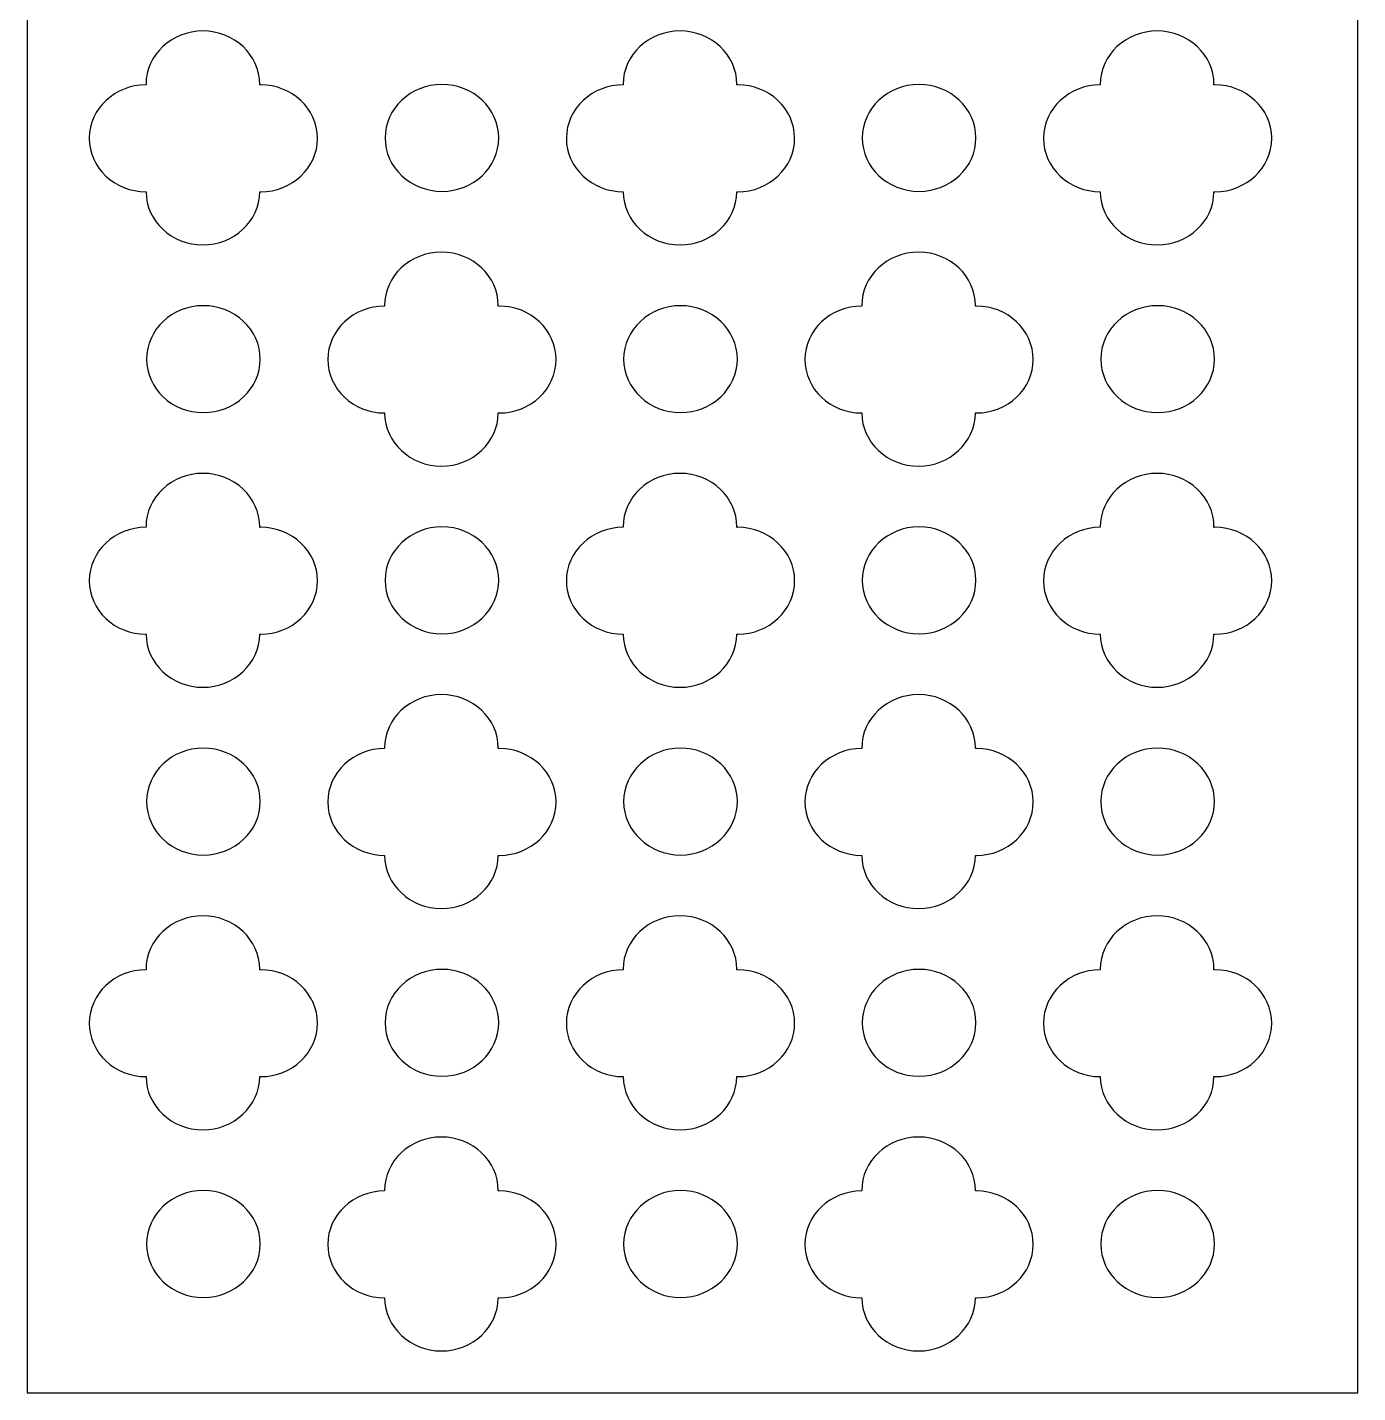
# Model space of a CAD drawing. Header units: centimetres. Extents: x -14.3 to -8.1, y -2.9 to 9.
# Drawn here: x -14.32 to -8.13, y -2.92 to 3.42 of the extents above; entities that cross this region are included whole.
import ezdxf

# ---------------------------------------------------------------- set-up
doc = ezdxf.new("R2010")
doc.units = ezdxf.units.CM
doc.header["$MEASUREMENT"] = 0
doc.layers.add('layer 1', color=7, linetype='Continuous')

msp = doc.modelspace()

# ---------------------------------------------------------------- linework, layer by layer
at = {"layer": 'layer 1'}
for points, knots in [([(-14.31586, 9.00077), (-14.31586, 9.00077), (-8.13449, 9.00077), (-8.13449, 9.00077), (-8.13449, 9.00077), (-8.13449, 5.02672), (-8.13449, 1.05266), (-8.13449, -2.9214), (-8.13449, -2.9214), (-8.13449, -2.9214), (-14.31586, -2.9214), (-14.31586, -2.9214), (-14.31586, -2.9214), (-14.31586, 1.05266), (-14.31586, 5.02672), (-14.31586, 9.00077)], [0, 0, 0, 0, 0.2, 0.2, 0.2, 0.2, 0.4, 0.4, 0.4, 0.4, 0.6, 0.6, 0.6, 0.6, 1, 1, 1, 1]), ([(-14.02814, 2.9107), (-14.02814, 2.91082), (-14.02813, 2.91095), (-14.02813, 2.91107), (-14.02813, 2.91107), (-14.02813, 2.91108), (-14.02813, 2.91108), (-14.02813, 2.91109), (-14.02813, 2.91109), (-14.02813, 2.91111), (-14.02813, 2.91114), (-14.02813, 2.91116), (-14.02813, 2.91116), (-14.02677, 3.04678), (-13.90885, 3.15697), (-13.76429, 3.15715), (-13.76429, 3.15715), (-13.7643, 3.15796), (-13.76433, 3.15876), (-13.76433, 3.15957), (-13.76433, 3.15957), (-13.76433, 3.29637), (-13.64567, 3.40793), (-13.50012, 3.40793), (-13.50012, 3.40793), (-13.35467, 3.40793), (-13.23601, 3.29637), (-13.23601, 3.15957), (-13.23601, 3.15957), (-13.23601, 3.15874), (-13.23603, 3.15792), (-13.23604, 3.15709), (-13.23604, 3.15709), (-13.23454, 3.15712), (-13.23305, 3.15715), (-13.23155, 3.15715), (-13.23155, 3.15715), (-13.08691, 3.15715), (-12.96879, 3.04684), (-12.96747, 2.91109), (-12.96747, 2.91109), (-12.96747, 2.91107), (-12.96747, 2.91105), (-12.96747, 2.91104), (-12.96747, 2.91104), (-12.96747, 2.91103), (-12.96747, 2.91102), (-12.96747, 2.91101), (-12.96747, 2.91101), (-12.96747, 2.9109), (-12.96747, 2.9108), (-12.96747, 2.9107), (-12.96747, 2.9107), (-12.96746, 2.91006), (-12.96744, 2.90943), (-12.96744, 2.9088), (-12.96744, 2.9088), (-12.96744, 2.77195), (-13.0861, 2.66039), (-13.23155, 2.66039), (-13.23155, 2.66039), (-13.23304, 2.66039), (-13.23453, 2.66043), (-13.23602, 2.66045), (-13.23602, 2.66045), (-13.23685, 2.52425), (-13.35517, 2.41347), (-13.50012, 2.41347), (-13.50012, 2.41347), (-13.64514, 2.41347), (-13.76346, 2.52422), (-13.76431, 2.6604), (-13.76431, 2.6604), (-13.9097, 2.66058), (-14.02816, 2.77206), (-14.02816, 2.9088), (-14.02816, 2.9088), (-14.02816, 2.90943), (-14.02814, 2.91006), (-14.02814, 2.9107)], [0, 0, 0, 0, 0.047619, 0.047619, 0.047619, 0.047619, 0.0952381, 0.0952381, 0.0952381, 0.0952381, 0.1428571, 0.1428571, 0.1428571, 0.1428571, 0.1904762, 0.1904762, 0.1904762, 0.1904762, 0.2380952, 0.2380952, 0.2380952, 0.2380952, 0.2857143, 0.2857143, 0.2857143, 0.2857143, 0.3333333, 0.3333333, 0.3333333, 0.3333333, 0.3809524, 0.3809524, 0.3809524, 0.3809524, 0.4285714, 0.4285714, 0.4285714, 0.4285714, 0.4761905, 0.4761905, 0.4761905, 0.4761905, 0.5238095, 0.5238095, 0.5238095, 0.5238095, 0.5714286, 0.5714286, 0.5714286, 0.5714286, 0.6190476, 0.6190476, 0.6190476, 0.6190476, 0.6666667, 0.6666667, 0.6666667, 0.6666667, 0.7142857, 0.7142857, 0.7142857, 0.7142857, 0.7619048, 0.7619048, 0.7619048, 0.7619048, 0.8095238, 0.8095238, 0.8095238, 0.8095238, 0.8571429, 0.8571429, 0.8571429, 0.8571429, 0.9047619, 0.9047619, 0.9047619, 0.9047619, 1, 1, 1, 1]), ([(-11.81122, 2.9107), (-11.81122, 2.91078), (-11.81121, 2.91086), (-11.81121, 2.91094), (-11.81121, 2.91094), (-11.81121, 2.91095), (-11.81121, 2.91097), (-11.81121, 2.91098), (-11.81121, 2.91098), (-11.81121, 2.91099), (-11.81121, 2.911), (-11.81121, 2.91101), (-11.81121, 2.91101), (-11.80994, 3.04669), (-11.69198, 3.15697), (-11.54738, 3.15715), (-11.54738, 3.15715), (-11.54738, 3.15796), (-11.54741, 3.15876), (-11.54741, 3.15957), (-11.54741, 3.15957), (-11.54741, 3.29637), (-11.42875, 3.40793), (-11.2832, 3.40793), (-11.2832, 3.40793), (-11.13775, 3.40793), (-11.01909, 3.29637), (-11.01909, 3.15957), (-11.01909, 3.15957), (-11.01909, 3.15874), (-11.01912, 3.15792), (-11.01912, 3.15709), (-11.01912, 3.15709), (-11.01762, 3.15712), (-11.01613, 3.15715), (-11.01463, 3.15715), (-11.01463, 3.15715), (-10.86994, 3.15715), (-10.75178, 3.04675), (-10.75055, 2.91094), (-10.75055, 2.91094), (-10.75055, 2.91093), (-10.75055, 2.91093), (-10.75055, 2.91093), (-10.75055, 2.91093), (-10.75055, 2.91091), (-10.75055, 2.91089), (-10.75055, 2.91088), (-10.75055, 2.91088), (-10.75055, 2.91082), (-10.75055, 2.91076), (-10.75055, 2.9107), (-10.75055, 2.9107), (-10.75054, 2.91006), (-10.75052, 2.90943), (-10.75052, 2.9088), (-10.75052, 2.9088), (-10.75052, 2.77195), (-10.86918, 2.66039), (-11.01463, 2.66039), (-11.01463, 2.66039), (-11.01613, 2.66039), (-11.01762, 2.66043), (-11.01911, 2.66045), (-11.01911, 2.66045), (-11.01993, 2.52425), (-11.13826, 2.41347), (-11.2832, 2.41347), (-11.2832, 2.41347), (-11.42823, 2.41347), (-11.54654, 2.52422), (-11.54739, 2.6604), (-11.54739, 2.6604), (-11.69278, 2.66058), (-11.81125, 2.77206), (-11.81125, 2.9088), (-11.81125, 2.9088), (-11.81125, 2.90943), (-11.81122, 2.91006), (-11.81122, 2.9107)], [0, 0, 0, 0, 0.047619, 0.047619, 0.047619, 0.047619, 0.0952381, 0.0952381, 0.0952381, 0.0952381, 0.1428571, 0.1428571, 0.1428571, 0.1428571, 0.1904762, 0.1904762, 0.1904762, 0.1904762, 0.2380952, 0.2380952, 0.2380952, 0.2380952, 0.2857143, 0.2857143, 0.2857143, 0.2857143, 0.3333333, 0.3333333, 0.3333333, 0.3333333, 0.3809524, 0.3809524, 0.3809524, 0.3809524, 0.4285714, 0.4285714, 0.4285714, 0.4285714, 0.4761905, 0.4761905, 0.4761905, 0.4761905, 0.5238095, 0.5238095, 0.5238095, 0.5238095, 0.5714286, 0.5714286, 0.5714286, 0.5714286, 0.6190476, 0.6190476, 0.6190476, 0.6190476, 0.6666667, 0.6666667, 0.6666667, 0.6666667, 0.7142857, 0.7142857, 0.7142857, 0.7142857, 0.7619048, 0.7619048, 0.7619048, 0.7619048, 0.8095238, 0.8095238, 0.8095238, 0.8095238, 0.8571429, 0.8571429, 0.8571429, 0.8571429, 0.9047619, 0.9047619, 0.9047619, 0.9047619, 1, 1, 1, 1]), ([(-9.5943, 2.9107), (-9.5943, 2.91073), (-9.5943, 2.91077), (-9.5943, 2.91081), (-9.5943, 2.91081), (-9.5943, 2.91082), (-9.5943, 2.91084), (-9.5943, 2.91086), (-9.5943, 2.91086), (-9.5943, 2.91086), (-9.5943, 2.91087), (-9.5943, 2.91087), (-9.5943, 2.91087), (-9.59311, 3.04661), (-9.47512, 3.15697), (-9.33046, 3.15715), (-9.33046, 3.15715), (-9.33047, 3.15796), (-9.3305, 3.15876), (-9.3305, 3.15957), (-9.3305, 3.15957), (-9.3305, 3.29637), (-9.21183, 3.40793), (-9.06628, 3.40793), (-9.06628, 3.40793), (-8.92083, 3.40793), (-8.80217, 3.29637), (-8.80217, 3.15957), (-8.80217, 3.15957), (-8.80217, 3.15874), (-8.8022, 3.15792), (-8.80221, 3.15709), (-8.80221, 3.15709), (-8.80071, 3.15712), (-8.79922, 3.15715), (-8.79771, 3.15715), (-8.79771, 3.15715), (-8.65299, 3.15715), (-8.5348, 3.0467), (-8.53364, 2.91082), (-8.53364, 2.91082), (-8.53364, 2.91081), (-8.53364, 2.9108), (-8.53364, 2.91078), (-8.53364, 2.91078), (-8.53364, 2.91077), (-8.53364, 2.91076), (-8.53364, 2.91075), (-8.53364, 2.91075), (-8.53364, 2.91073), (-8.53363, 2.91071), (-8.53363, 2.9107), (-8.53363, 2.9107), (-8.53362, 2.91006), (-8.53361, 2.90943), (-8.53361, 2.9088), (-8.53361, 2.9088), (-8.53361, 2.77195), (-8.65227, 2.66039), (-8.79771, 2.66039), (-8.79771, 2.66039), (-8.79921, 2.66039), (-8.8007, 2.66043), (-8.80219, 2.66045), (-8.80219, 2.66045), (-8.80301, 2.52425), (-8.92134, 2.41347), (-9.06628, 2.41347), (-9.06628, 2.41347), (-9.21131, 2.41347), (-9.32962, 2.52422), (-9.33047, 2.6604), (-9.33047, 2.6604), (-9.47586, 2.66058), (-9.59433, 2.77206), (-9.59433, 2.9088), (-9.59433, 2.9088), (-9.59433, 2.90943), (-9.59431, 2.91006), (-9.5943, 2.9107)], [0, 0, 0, 0, 0.047619, 0.047619, 0.047619, 0.047619, 0.0952381, 0.0952381, 0.0952381, 0.0952381, 0.1428571, 0.1428571, 0.1428571, 0.1428571, 0.1904762, 0.1904762, 0.1904762, 0.1904762, 0.2380952, 0.2380952, 0.2380952, 0.2380952, 0.2857143, 0.2857143, 0.2857143, 0.2857143, 0.3333333, 0.3333333, 0.3333333, 0.3333333, 0.3809524, 0.3809524, 0.3809524, 0.3809524, 0.4285714, 0.4285714, 0.4285714, 0.4285714, 0.4761905, 0.4761905, 0.4761905, 0.4761905, 0.5238095, 0.5238095, 0.5238095, 0.5238095, 0.5714286, 0.5714286, 0.5714286, 0.5714286, 0.6190476, 0.6190476, 0.6190476, 0.6190476, 0.6666667, 0.6666667, 0.6666667, 0.6666667, 0.7142857, 0.7142857, 0.7142857, 0.7142857, 0.7619048, 0.7619048, 0.7619048, 0.7619048, 0.8095238, 0.8095238, 0.8095238, 0.8095238, 0.8571429, 0.8571429, 0.8571429, 0.8571429, 0.9047619, 0.9047619, 0.9047619, 0.9047619, 1, 1, 1, 1]), ([(-12.6535, 2.9107), (-12.6535, 2.91071), (-12.6535, 2.91071), (-12.6535, 2.91072), (-12.6535, 2.91072), (-12.6535, 2.91081), (-12.6535, 2.9109), (-12.6535, 2.91099), (-12.6535, 2.91099), (-12.6535, 2.911), (-12.6535, 2.91101), (-12.6535, 2.91102), (-12.6535, 2.91102), (-12.6535, 2.91104), (-12.6535, 2.91105), (-12.6535, 2.91107), (-12.6535, 2.91107), (-12.6533, 3.04771), (-12.53472, 3.15908), (-12.38929, 3.15908), (-12.38929, 3.15908), (-12.24395, 3.15908), (-12.12537, 3.0477), (-12.12519, 2.91103), (-12.12519, 2.91103), (-12.12519, 2.91102), (-12.12519, 2.91101), (-12.12519, 2.911), (-12.12519, 2.911), (-12.12519, 2.91098), (-12.12518, 2.91097), (-12.12518, 2.91096), (-12.12518, 2.91096), (-12.12518, 2.91088), (-12.12518, 2.9108), (-12.12518, 2.91072), (-12.12518, 2.91072), (-12.12518, 2.91071), (-12.12518, 2.91071), (-12.12518, 2.9107), (-12.12518, 2.9107), (-12.1252, 2.77386), (-12.24385, 2.66232), (-12.38929, 2.66232), (-12.38929, 2.66232), (-12.53483, 2.66232), (-12.65349, 2.77386), (-12.6535, 2.9107)], [0, 0, 0, 0, 0.0769231, 0.0769231, 0.0769231, 0.0769231, 0.1538462, 0.1538462, 0.1538462, 0.1538462, 0.2307692, 0.2307692, 0.2307692, 0.2307692, 0.3076923, 0.3076923, 0.3076923, 0.3076923, 0.3846154, 0.3846154, 0.3846154, 0.3846154, 0.4615385, 0.4615385, 0.4615385, 0.4615385, 0.5384615, 0.5384615, 0.5384615, 0.5384615, 0.6153846, 0.6153846, 0.6153846, 0.6153846, 0.6923077, 0.6923077, 0.6923077, 0.6923077, 0.7692308, 0.7692308, 0.7692308, 0.7692308, 0.8461538, 0.8461538, 0.8461538, 0.8461538, 1, 1, 1, 1]), ([(-10.43659, 2.9107), (-10.43659, 2.91071), (-10.43659, 2.91071), (-10.43659, 2.91072), (-10.43659, 2.91072), (-10.43659, 2.91077), (-10.43659, 2.91081), (-10.43659, 2.91086), (-10.43659, 2.91086), (-10.43658, 2.91088), (-10.43659, 2.91089), (-10.43659, 2.91091), (-10.43659, 2.91091), (-10.43659, 2.91091), (-10.43659, 2.91092), (-10.43659, 2.91092), (-10.43659, 2.91092), (-10.43647, 3.04763), (-10.31786, 3.15908), (-10.17237, 3.15908), (-10.17237, 3.15908), (-10.02699, 3.15908), (-9.90837, 3.04762), (-9.90827, 2.91089), (-9.90827, 2.91089), (-9.90827, 2.91088), (-9.90827, 2.91088), (-9.90827, 2.91088), (-9.90827, 2.91088), (-9.90827, 2.91086), (-9.90826, 2.91085), (-9.90826, 2.91083), (-9.90826, 2.91083), (-9.90826, 2.91079), (-9.90826, 2.91076), (-9.90826, 2.91072), (-9.90826, 2.91072), (-9.90826, 2.91071), (-9.90826, 2.91071), (-9.90826, 2.9107), (-9.90826, 2.9107), (-9.90828, 2.77386), (-10.02694, 2.66232), (-10.17237, 2.66232), (-10.17237, 2.66232), (-10.31791, 2.66232), (-10.43657, 2.77386), (-10.43659, 2.9107)], [0, 0, 0, 0, 0.0769231, 0.0769231, 0.0769231, 0.0769231, 0.1538462, 0.1538462, 0.1538462, 0.1538462, 0.2307692, 0.2307692, 0.2307692, 0.2307692, 0.3076923, 0.3076923, 0.3076923, 0.3076923, 0.3846154, 0.3846154, 0.3846154, 0.3846154, 0.4615385, 0.4615385, 0.4615385, 0.4615385, 0.5384615, 0.5384615, 0.5384615, 0.5384615, 0.6153846, 0.6153846, 0.6153846, 0.6153846, 0.6923077, 0.6923077, 0.6923077, 0.6923077, 0.7692308, 0.7692308, 0.7692308, 0.7692308, 0.8461538, 0.8461538, 0.8461538, 0.8461538, 1, 1, 1, 1]), ([(-12.91971, 1.8806), (-12.91971, 2.0173), (-12.80123, 2.12878), (-12.65583, 2.12896), (-12.65583, 2.12896), (-12.65584, 2.12977), (-12.65587, 2.13057), (-12.65587, 2.13138), (-12.65587, 2.13138), (-12.65587, 2.26818), (-12.53721, 2.37973), (-12.39166, 2.37973), (-12.39166, 2.37973), (-12.24621, 2.37973), (-12.12755, 2.26818), (-12.12755, 2.13138), (-12.12755, 2.13138), (-12.12755, 2.13056), (-12.12757, 2.12973), (-12.12758, 2.12891), (-12.12758, 2.12891), (-12.12608, 2.12893), (-12.12459, 2.12896), (-12.12309, 2.12896), (-12.12309, 2.12896), (-11.97764, 2.12896), (-11.85898, 2.0174), (-11.85898, 1.8806), (-11.85898, 1.8806), (-11.85898, 1.74376), (-11.97764, 1.6322), (-12.12309, 1.6322), (-12.12309, 1.6322), (-12.12458, 1.6322), (-12.12607, 1.63223), (-12.12756, 1.63225), (-12.12756, 1.63225), (-12.12839, 1.49606), (-12.24671, 1.38528), (-12.39166, 1.38528), (-12.39166, 1.38528), (-12.53669, 1.38528), (-12.655, 1.49603), (-12.65585, 1.6322), (-12.65585, 1.6322), (-12.80124, 1.63239), (-12.91971, 1.74387), (-12.91971, 1.8806)], [0, 0, 0, 0, 0.0769231, 0.0769231, 0.0769231, 0.0769231, 0.1538462, 0.1538462, 0.1538462, 0.1538462, 0.2307692, 0.2307692, 0.2307692, 0.2307692, 0.3076923, 0.3076923, 0.3076923, 0.3076923, 0.3846154, 0.3846154, 0.3846154, 0.3846154, 0.4615385, 0.4615385, 0.4615385, 0.4615385, 0.5384615, 0.5384615, 0.5384615, 0.5384615, 0.6153846, 0.6153846, 0.6153846, 0.6153846, 0.6923077, 0.6923077, 0.6923077, 0.6923077, 0.7692308, 0.7692308, 0.7692308, 0.7692308, 0.8461538, 0.8461538, 0.8461538, 0.8461538, 1, 1, 1, 1]), ([(-10.70279, 1.8806), (-10.70279, 2.0173), (-10.58432, 2.12878), (-10.43892, 2.12896), (-10.43892, 2.12896), (-10.43893, 2.12977), (-10.43895, 2.13057), (-10.43895, 2.13138), (-10.43895, 2.13138), (-10.43895, 2.26818), (-10.32029, 2.37973), (-10.17474, 2.37973), (-10.17474, 2.37973), (-10.02929, 2.37973), (-9.91063, 2.26818), (-9.91063, 2.13138), (-9.91063, 2.13138), (-9.91063, 2.13056), (-9.91066, 2.12973), (-9.91066, 2.12891), (-9.91066, 2.12891), (-9.90917, 2.12893), (-9.90767, 2.12896), (-9.90617, 2.12896), (-9.90617, 2.12896), (-9.76072, 2.12896), (-9.64206, 2.0174), (-9.64206, 1.8806), (-9.64206, 1.8806), (-9.64206, 1.74376), (-9.76072, 1.6322), (-9.90617, 1.6322), (-9.90617, 1.6322), (-9.90767, 1.6322), (-9.90916, 1.63223), (-9.91065, 1.63225), (-9.91065, 1.63225), (-9.91147, 1.49606), (-10.0298, 1.38528), (-10.17474, 1.38528), (-10.17474, 1.38528), (-10.31977, 1.38528), (-10.43808, 1.49603), (-10.43893, 1.6322), (-10.43893, 1.6322), (-10.58432, 1.63239), (-10.70279, 1.74387), (-10.70279, 1.8806)], [0, 0, 0, 0, 0.0769231, 0.0769231, 0.0769231, 0.0769231, 0.1538462, 0.1538462, 0.1538462, 0.1538462, 0.2307692, 0.2307692, 0.2307692, 0.2307692, 0.3076923, 0.3076923, 0.3076923, 0.3076923, 0.3846154, 0.3846154, 0.3846154, 0.3846154, 0.4615385, 0.4615385, 0.4615385, 0.4615385, 0.5384615, 0.5384615, 0.5384615, 0.5384615, 0.6153846, 0.6153846, 0.6153846, 0.6153846, 0.6923077, 0.6923077, 0.6923077, 0.6923077, 0.7692308, 0.7692308, 0.7692308, 0.7692308, 0.8461538, 0.8461538, 0.8461538, 0.8461538, 1, 1, 1, 1]), ([(-13.76196, 1.88253), (-13.76196, 2.01933), (-13.6433, 2.13088), (-13.49775, 2.13088), (-13.49775, 2.13088), (-13.3523, 2.13088), (-13.23364, 2.01933), (-13.23364, 1.88253), (-13.23364, 1.88253), (-13.23364, 1.74568), (-13.3523, 1.63413), (-13.49775, 1.63413), (-13.49775, 1.63413), (-13.6433, 1.63413), (-13.76196, 1.74568), (-13.76196, 1.88253)], [0, 0, 0, 0, 0.2, 0.2, 0.2, 0.2, 0.4, 0.4, 0.4, 0.4, 0.6, 0.6, 0.6, 0.6, 1, 1, 1, 1]), ([(-11.54504, 1.88253), (-11.54504, 2.01933), (-11.42638, 2.13088), (-11.28083, 2.13088), (-11.28083, 2.13088), (-11.13538, 2.13088), (-11.01672, 2.01933), (-11.01672, 1.88253), (-11.01672, 1.88253), (-11.01672, 1.74568), (-11.13538, 1.63413), (-11.28083, 1.63413), (-11.28083, 1.63413), (-11.42638, 1.63413), (-11.54504, 1.74568), (-11.54504, 1.88253)], [0, 0, 0, 0, 0.2, 0.2, 0.2, 0.2, 0.4, 0.4, 0.4, 0.4, 0.6, 0.6, 0.6, 0.6, 1, 1, 1, 1]), ([(-9.32813, 1.88253), (-9.32813, 2.01933), (-9.20947, 2.13088), (-9.06391, 2.13088), (-9.06391, 2.13088), (-8.91847, 2.13088), (-8.7998, 2.01933), (-8.7998, 1.88253), (-8.7998, 1.88253), (-8.7998, 1.74568), (-8.91847, 1.63413), (-9.06391, 1.63413), (-9.06391, 1.63413), (-9.20947, 1.63413), (-9.32813, 1.74568), (-9.32813, 1.88253)], [0, 0, 0, 0, 0.2, 0.2, 0.2, 0.2, 0.4, 0.4, 0.4, 0.4, 0.6, 0.6, 0.6, 0.6, 1, 1, 1, 1]), ([(-14.02816, 0.85241), (-14.02816, 0.9891), (-13.90969, 1.10058), (-13.76429, 1.10076), (-13.76429, 1.10076), (-13.7643, 1.10157), (-13.76433, 1.10238), (-13.76433, 1.10319), (-13.76433, 1.10319), (-13.76433, 1.23999), (-13.64567, 1.35154), (-13.50012, 1.35154), (-13.50012, 1.35154), (-13.35467, 1.35154), (-13.23601, 1.23999), (-13.23601, 1.10319), (-13.23601, 1.10319), (-13.23601, 1.10236), (-13.23603, 1.10154), (-13.23604, 1.10071), (-13.23604, 1.10071), (-13.23454, 1.10073), (-13.23305, 1.10077), (-13.23155, 1.10077), (-13.23155, 1.10077), (-13.0861, 1.10077), (-12.96744, 0.98921), (-12.96744, 0.85241), (-12.96744, 0.85241), (-12.96744, 0.71556), (-13.0861, 0.60401), (-13.23155, 0.60401), (-13.23155, 0.60401), (-13.23304, 0.60401), (-13.23453, 0.60404), (-13.23602, 0.60406), (-13.23602, 0.60406), (-13.23685, 0.46786), (-13.35517, 0.35708), (-13.50012, 0.35708), (-13.50012, 0.35708), (-13.64514, 0.35708), (-13.76346, 0.46784), (-13.76431, 0.60401), (-13.76431, 0.60401), (-13.9097, 0.6042), (-14.02816, 0.71567), (-14.02816, 0.85241)], [0, 0, 0, 0, 0.0769231, 0.0769231, 0.0769231, 0.0769231, 0.1538462, 0.1538462, 0.1538462, 0.1538462, 0.2307692, 0.2307692, 0.2307692, 0.2307692, 0.3076923, 0.3076923, 0.3076923, 0.3076923, 0.3846154, 0.3846154, 0.3846154, 0.3846154, 0.4615385, 0.4615385, 0.4615385, 0.4615385, 0.5384615, 0.5384615, 0.5384615, 0.5384615, 0.6153846, 0.6153846, 0.6153846, 0.6153846, 0.6923077, 0.6923077, 0.6923077, 0.6923077, 0.7692308, 0.7692308, 0.7692308, 0.7692308, 0.8461538, 0.8461538, 0.8461538, 0.8461538, 1, 1, 1, 1]), ([(-11.81125, 0.85241), (-11.81125, 0.9891), (-11.69277, 1.10058), (-11.54738, 1.10076), (-11.54738, 1.10076), (-11.54738, 1.10157), (-11.54741, 1.10238), (-11.54741, 1.10319), (-11.54741, 1.10319), (-11.54741, 1.23999), (-11.42875, 1.35154), (-11.2832, 1.35154), (-11.2832, 1.35154), (-11.13775, 1.35154), (-11.01909, 1.23999), (-11.01909, 1.10319), (-11.01909, 1.10319), (-11.01909, 1.10236), (-11.01912, 1.10154), (-11.01912, 1.10071), (-11.01912, 1.10071), (-11.01762, 1.10073), (-11.01613, 1.10077), (-11.01463, 1.10077), (-11.01463, 1.10077), (-10.86918, 1.10077), (-10.75052, 0.98921), (-10.75052, 0.85241), (-10.75052, 0.85241), (-10.75052, 0.71556), (-10.86918, 0.60401), (-11.01463, 0.60401), (-11.01463, 0.60401), (-11.01613, 0.60401), (-11.01762, 0.60404), (-11.01911, 0.60406), (-11.01911, 0.60406), (-11.01993, 0.46786), (-11.13826, 0.35708), (-11.2832, 0.35708), (-11.2832, 0.35708), (-11.42823, 0.35708), (-11.54654, 0.46784), (-11.54739, 0.60401), (-11.54739, 0.60401), (-11.69278, 0.6042), (-11.81125, 0.71567), (-11.81125, 0.85241)], [0, 0, 0, 0, 0.0769231, 0.0769231, 0.0769231, 0.0769231, 0.1538462, 0.1538462, 0.1538462, 0.1538462, 0.2307692, 0.2307692, 0.2307692, 0.2307692, 0.3076923, 0.3076923, 0.3076923, 0.3076923, 0.3846154, 0.3846154, 0.3846154, 0.3846154, 0.4615385, 0.4615385, 0.4615385, 0.4615385, 0.5384615, 0.5384615, 0.5384615, 0.5384615, 0.6153846, 0.6153846, 0.6153846, 0.6153846, 0.6923077, 0.6923077, 0.6923077, 0.6923077, 0.7692308, 0.7692308, 0.7692308, 0.7692308, 0.8461538, 0.8461538, 0.8461538, 0.8461538, 1, 1, 1, 1]), ([(-9.59433, 0.85241), (-9.59433, 0.9891), (-9.47586, 1.10058), (-9.33046, 1.10076), (-9.33046, 1.10076), (-9.33047, 1.10157), (-9.3305, 1.10238), (-9.3305, 1.10319), (-9.3305, 1.10319), (-9.3305, 1.23999), (-9.21183, 1.35154), (-9.06628, 1.35154), (-9.06628, 1.35154), (-8.92083, 1.35154), (-8.80217, 1.23999), (-8.80217, 1.10319), (-8.80217, 1.10319), (-8.80217, 1.10236), (-8.8022, 1.10154), (-8.80221, 1.10071), (-8.80221, 1.10071), (-8.80071, 1.10073), (-8.79922, 1.10077), (-8.79771, 1.10077), (-8.79771, 1.10077), (-8.65227, 1.10077), (-8.53361, 0.98921), (-8.53361, 0.85241), (-8.53361, 0.85241), (-8.53361, 0.71556), (-8.65227, 0.60401), (-8.79771, 0.60401), (-8.79771, 0.60401), (-8.79921, 0.60401), (-8.8007, 0.60404), (-8.80219, 0.60406), (-8.80219, 0.60406), (-8.80301, 0.46786), (-8.92134, 0.35708), (-9.06628, 0.35708), (-9.06628, 0.35708), (-9.21131, 0.35708), (-9.32962, 0.46784), (-9.33047, 0.60401), (-9.33047, 0.60401), (-9.47586, 0.6042), (-9.59433, 0.71567), (-9.59433, 0.85241)], [0, 0, 0, 0, 0.0769231, 0.0769231, 0.0769231, 0.0769231, 0.1538462, 0.1538462, 0.1538462, 0.1538462, 0.2307692, 0.2307692, 0.2307692, 0.2307692, 0.3076923, 0.3076923, 0.3076923, 0.3076923, 0.3846154, 0.3846154, 0.3846154, 0.3846154, 0.4615385, 0.4615385, 0.4615385, 0.4615385, 0.5384615, 0.5384615, 0.5384615, 0.5384615, 0.6153846, 0.6153846, 0.6153846, 0.6153846, 0.6923077, 0.6923077, 0.6923077, 0.6923077, 0.7692308, 0.7692308, 0.7692308, 0.7692308, 0.8461538, 0.8461538, 0.8461538, 0.8461538, 1, 1, 1, 1]), ([(-12.6535, 0.85434), (-12.6535, 0.99114), (-12.53484, 1.10269), (-12.38929, 1.10269), (-12.38929, 1.10269), (-12.24384, 1.10269), (-12.12518, 0.99114), (-12.12518, 0.85434), (-12.12518, 0.85434), (-12.12518, 0.71749), (-12.24384, 0.60593), (-12.38929, 0.60593), (-12.38929, 0.60593), (-12.53484, 0.60593), (-12.6535, 0.71749), (-12.6535, 0.85434)], [0, 0, 0, 0, 0.2, 0.2, 0.2, 0.2, 0.4, 0.4, 0.4, 0.4, 0.6, 0.6, 0.6, 0.6, 1, 1, 1, 1]), ([(-10.43659, 0.85434), (-10.43659, 0.99114), (-10.31792, 1.10269), (-10.17237, 1.10269), (-10.17237, 1.10269), (-10.02692, 1.10269), (-9.90826, 0.99114), (-9.90826, 0.85434), (-9.90826, 0.85434), (-9.90826, 0.71749), (-10.02692, 0.60593), (-10.17237, 0.60593), (-10.17237, 0.60593), (-10.31792, 0.60593), (-10.43659, 0.71749), (-10.43659, 0.85434)], [0, 0, 0, 0, 0.2, 0.2, 0.2, 0.2, 0.4, 0.4, 0.4, 0.4, 0.6, 0.6, 0.6, 0.6, 1, 1, 1, 1]), ([(-12.91971, -0.17578), (-12.91971, -0.03909), (-12.80123, 0.07239), (-12.65583, 0.07257), (-12.65583, 0.07257), (-12.65584, 0.07338), (-12.65587, 0.07418), (-12.65587, 0.07499), (-12.65587, 0.07499), (-12.65587, 0.2118), (-12.53721, 0.32335), (-12.39166, 0.32335), (-12.39166, 0.32335), (-12.24621, 0.32335), (-12.12755, 0.2118), (-12.12755, 0.07499), (-12.12755, 0.07499), (-12.12755, 0.07417), (-12.12757, 0.07334), (-12.12758, 0.07252), (-12.12758, 0.07252), (-12.12608, 0.07255), (-12.12459, 0.07258), (-12.12309, 0.07258), (-12.12309, 0.07258), (-11.97764, 0.07258), (-11.85898, -0.03898), (-11.85898, -0.17578), (-11.85898, -0.17578), (-11.85898, -0.31263), (-11.97764, -0.42418), (-12.12309, -0.42418), (-12.12309, -0.42418), (-12.12458, -0.42418), (-12.12607, -0.42415), (-12.12756, -0.42413), (-12.12756, -0.42413), (-12.12839, -0.56033), (-12.24671, -0.67111), (-12.39166, -0.67111), (-12.39166, -0.67111), (-12.53669, -0.67111), (-12.655, -0.56036), (-12.65585, -0.42418), (-12.65585, -0.42418), (-12.80124, -0.42399), (-12.91971, -0.31252), (-12.91971, -0.17578)], [0, 0, 0, 0, 0.0769231, 0.0769231, 0.0769231, 0.0769231, 0.1538462, 0.1538462, 0.1538462, 0.1538462, 0.2307692, 0.2307692, 0.2307692, 0.2307692, 0.3076923, 0.3076923, 0.3076923, 0.3076923, 0.3846154, 0.3846154, 0.3846154, 0.3846154, 0.4615385, 0.4615385, 0.4615385, 0.4615385, 0.5384615, 0.5384615, 0.5384615, 0.5384615, 0.6153846, 0.6153846, 0.6153846, 0.6153846, 0.6923077, 0.6923077, 0.6923077, 0.6923077, 0.7692308, 0.7692308, 0.7692308, 0.7692308, 0.8461538, 0.8461538, 0.8461538, 0.8461538, 1, 1, 1, 1]), ([(-10.70279, -0.17578), (-10.70279, -0.03909), (-10.58432, 0.07239), (-10.43892, 0.07257), (-10.43892, 0.07257), (-10.43893, 0.07338), (-10.43895, 0.07418), (-10.43895, 0.07499), (-10.43895, 0.07499), (-10.43895, 0.2118), (-10.32029, 0.32335), (-10.17474, 0.32335), (-10.17474, 0.32335), (-10.02929, 0.32335), (-9.91063, 0.2118), (-9.91063, 0.07499), (-9.91063, 0.07499), (-9.91063, 0.07417), (-9.91066, 0.07334), (-9.91066, 0.07252), (-9.91066, 0.07252), (-9.90917, 0.07255), (-9.90767, 0.07258), (-9.90617, 0.07258), (-9.90617, 0.07258), (-9.76072, 0.07258), (-9.64206, -0.03898), (-9.64206, -0.17578), (-9.64206, -0.17578), (-9.64206, -0.31263), (-9.76072, -0.42418), (-9.90617, -0.42418), (-9.90617, -0.42418), (-9.90767, -0.42418), (-9.90916, -0.42415), (-9.91065, -0.42413), (-9.91065, -0.42413), (-9.91147, -0.56033), (-10.0298, -0.67111), (-10.17474, -0.67111), (-10.17474, -0.67111), (-10.31977, -0.67111), (-10.43808, -0.56036), (-10.43893, -0.42418), (-10.43893, -0.42418), (-10.58432, -0.42399), (-10.70279, -0.31252), (-10.70279, -0.17578)], [0, 0, 0, 0, 0.0769231, 0.0769231, 0.0769231, 0.0769231, 0.1538462, 0.1538462, 0.1538462, 0.1538462, 0.2307692, 0.2307692, 0.2307692, 0.2307692, 0.3076923, 0.3076923, 0.3076923, 0.3076923, 0.3846154, 0.3846154, 0.3846154, 0.3846154, 0.4615385, 0.4615385, 0.4615385, 0.4615385, 0.5384615, 0.5384615, 0.5384615, 0.5384615, 0.6153846, 0.6153846, 0.6153846, 0.6153846, 0.6923077, 0.6923077, 0.6923077, 0.6923077, 0.7692308, 0.7692308, 0.7692308, 0.7692308, 0.8461538, 0.8461538, 0.8461538, 0.8461538, 1, 1, 1, 1]), ([(-13.76196, -0.17386), (-13.76196, -0.03706), (-13.6433, 0.0745), (-13.49775, 0.0745), (-13.49775, 0.0745), (-13.3523, 0.0745), (-13.23364, -0.03706), (-13.23364, -0.17386), (-13.23364, -0.17386), (-13.23364, -0.31071), (-13.3523, -0.42226), (-13.49775, -0.42226), (-13.49775, -0.42226), (-13.6433, -0.42226), (-13.76196, -0.31071), (-13.76196, -0.17386)], [0, 0, 0, 0, 0.2, 0.2, 0.2, 0.2, 0.4, 0.4, 0.4, 0.4, 0.6, 0.6, 0.6, 0.6, 1, 1, 1, 1]), ([(-11.54504, -0.17386), (-11.54504, -0.03706), (-11.42638, 0.0745), (-11.28083, 0.0745), (-11.28083, 0.0745), (-11.13538, 0.0745), (-11.01672, -0.03706), (-11.01672, -0.17386), (-11.01672, -0.17386), (-11.01672, -0.31071), (-11.13538, -0.42226), (-11.28083, -0.42226), (-11.28083, -0.42226), (-11.42638, -0.42226), (-11.54504, -0.31071), (-11.54504, -0.17386)], [0, 0, 0, 0, 0.2, 0.2, 0.2, 0.2, 0.4, 0.4, 0.4, 0.4, 0.6, 0.6, 0.6, 0.6, 1, 1, 1, 1]), ([(-9.32813, -0.17386), (-9.32813, -0.03706), (-9.20947, 0.0745), (-9.06391, 0.0745), (-9.06391, 0.0745), (-8.91847, 0.0745), (-8.7998, -0.03706), (-8.7998, -0.17386), (-8.7998, -0.17386), (-8.7998, -0.31071), (-8.91847, -0.42226), (-9.06391, -0.42226), (-9.06391, -0.42226), (-9.20947, -0.42226), (-9.32813, -0.31071), (-9.32813, -0.17386)], [0, 0, 0, 0, 0.2, 0.2, 0.2, 0.2, 0.4, 0.4, 0.4, 0.4, 0.6, 0.6, 0.6, 0.6, 1, 1, 1, 1]), ([(-14.02816, -1.20397), (-14.02816, -1.06728), (-13.90969, -0.9558), (-13.76429, -0.95562), (-13.76429, -0.95562), (-13.7643, -0.95481), (-13.76433, -0.95401), (-13.76433, -0.95319), (-13.76433, -0.95319), (-13.76433, -0.81639), (-13.64567, -0.70484), (-13.50012, -0.70484), (-13.50012, -0.70484), (-13.35467, -0.70484), (-13.23601, -0.81639), (-13.23601, -0.95319), (-13.23601, -0.95319), (-13.23601, -0.95402), (-13.23603, -0.95485), (-13.23604, -0.95567), (-13.23604, -0.95567), (-13.23454, -0.95565), (-13.23305, -0.95562), (-13.23155, -0.95562), (-13.23155, -0.95562), (-13.0861, -0.95562), (-12.96744, -1.06717), (-12.96744, -1.20397), (-12.96744, -1.20397), (-12.96744, -1.34082), (-13.0861, -1.45238), (-13.23155, -1.45238), (-13.23155, -1.45238), (-13.23304, -1.45238), (-13.23453, -1.45235), (-13.23602, -1.45232), (-13.23602, -1.45232), (-13.23685, -1.58852), (-13.35517, -1.6993), (-13.50012, -1.6993), (-13.50012, -1.6993), (-13.64514, -1.6993), (-13.76346, -1.58855), (-13.76431, -1.45237), (-13.76431, -1.45237), (-13.9097, -1.45219), (-14.02816, -1.34071), (-14.02816, -1.20397)], [0, 0, 0, 0, 0.0769231, 0.0769231, 0.0769231, 0.0769231, 0.1538462, 0.1538462, 0.1538462, 0.1538462, 0.2307692, 0.2307692, 0.2307692, 0.2307692, 0.3076923, 0.3076923, 0.3076923, 0.3076923, 0.3846154, 0.3846154, 0.3846154, 0.3846154, 0.4615385, 0.4615385, 0.4615385, 0.4615385, 0.5384615, 0.5384615, 0.5384615, 0.5384615, 0.6153846, 0.6153846, 0.6153846, 0.6153846, 0.6923077, 0.6923077, 0.6923077, 0.6923077, 0.7692308, 0.7692308, 0.7692308, 0.7692308, 0.8461538, 0.8461538, 0.8461538, 0.8461538, 1, 1, 1, 1]), ([(-11.81125, -1.20397), (-11.81125, -1.06728), (-11.69277, -0.9558), (-11.54738, -0.95562), (-11.54738, -0.95562), (-11.54738, -0.95481), (-11.54741, -0.95401), (-11.54741, -0.95319), (-11.54741, -0.95319), (-11.54741, -0.81639), (-11.42875, -0.70484), (-11.2832, -0.70484), (-11.2832, -0.70484), (-11.13775, -0.70484), (-11.01909, -0.81639), (-11.01909, -0.95319), (-11.01909, -0.95319), (-11.01909, -0.95402), (-11.01912, -0.95485), (-11.01912, -0.95567), (-11.01912, -0.95567), (-11.01762, -0.95565), (-11.01613, -0.95562), (-11.01463, -0.95562), (-11.01463, -0.95562), (-10.86918, -0.95562), (-10.75052, -1.06717), (-10.75052, -1.20397), (-10.75052, -1.20397), (-10.75052, -1.34082), (-10.86918, -1.45238), (-11.01463, -1.45238), (-11.01463, -1.45238), (-11.01613, -1.45238), (-11.01762, -1.45235), (-11.01911, -1.45232), (-11.01911, -1.45232), (-11.01993, -1.58852), (-11.13826, -1.6993), (-11.2832, -1.6993), (-11.2832, -1.6993), (-11.42823, -1.6993), (-11.54654, -1.58855), (-11.54739, -1.45237), (-11.54739, -1.45237), (-11.69278, -1.45219), (-11.81125, -1.34071), (-11.81125, -1.20397)], [0, 0, 0, 0, 0.0769231, 0.0769231, 0.0769231, 0.0769231, 0.1538462, 0.1538462, 0.1538462, 0.1538462, 0.2307692, 0.2307692, 0.2307692, 0.2307692, 0.3076923, 0.3076923, 0.3076923, 0.3076923, 0.3846154, 0.3846154, 0.3846154, 0.3846154, 0.4615385, 0.4615385, 0.4615385, 0.4615385, 0.5384615, 0.5384615, 0.5384615, 0.5384615, 0.6153846, 0.6153846, 0.6153846, 0.6153846, 0.6923077, 0.6923077, 0.6923077, 0.6923077, 0.7692308, 0.7692308, 0.7692308, 0.7692308, 0.8461538, 0.8461538, 0.8461538, 0.8461538, 1, 1, 1, 1]), ([(-9.59433, -1.20397), (-9.59433, -1.06728), (-9.47586, -0.9558), (-9.33046, -0.95562), (-9.33046, -0.95562), (-9.33047, -0.95481), (-9.3305, -0.95401), (-9.3305, -0.95319), (-9.3305, -0.95319), (-9.3305, -0.81639), (-9.21183, -0.70484), (-9.06628, -0.70484), (-9.06628, -0.70484), (-8.92083, -0.70484), (-8.80217, -0.81639), (-8.80217, -0.95319), (-8.80217, -0.95319), (-8.80217, -0.95402), (-8.8022, -0.95485), (-8.80221, -0.95567), (-8.80221, -0.95567), (-8.80071, -0.95565), (-8.79922, -0.95562), (-8.79771, -0.95562), (-8.79771, -0.95562), (-8.65227, -0.95562), (-8.53361, -1.06717), (-8.53361, -1.20397), (-8.53361, -1.20397), (-8.53361, -1.34082), (-8.65227, -1.45238), (-8.79771, -1.45238), (-8.79771, -1.45238), (-8.79921, -1.45238), (-8.8007, -1.45235), (-8.80219, -1.45232), (-8.80219, -1.45232), (-8.80301, -1.58852), (-8.92134, -1.6993), (-9.06628, -1.6993), (-9.06628, -1.6993), (-9.21131, -1.6993), (-9.32962, -1.58855), (-9.33047, -1.45237), (-9.33047, -1.45237), (-9.47586, -1.45219), (-9.59433, -1.34071), (-9.59433, -1.20397)], [0, 0, 0, 0, 0.0769231, 0.0769231, 0.0769231, 0.0769231, 0.1538462, 0.1538462, 0.1538462, 0.1538462, 0.2307692, 0.2307692, 0.2307692, 0.2307692, 0.3076923, 0.3076923, 0.3076923, 0.3076923, 0.3846154, 0.3846154, 0.3846154, 0.3846154, 0.4615385, 0.4615385, 0.4615385, 0.4615385, 0.5384615, 0.5384615, 0.5384615, 0.5384615, 0.6153846, 0.6153846, 0.6153846, 0.6153846, 0.6923077, 0.6923077, 0.6923077, 0.6923077, 0.7692308, 0.7692308, 0.7692308, 0.7692308, 0.8461538, 0.8461538, 0.8461538, 0.8461538, 1, 1, 1, 1]), ([(-12.6535, -1.20205), (-12.6535, -1.06525), (-12.53484, -0.9537), (-12.38929, -0.9537), (-12.38929, -0.9537), (-12.24384, -0.9537), (-12.12518, -1.06525), (-12.12518, -1.20205), (-12.12518, -1.20205), (-12.12518, -1.3389), (-12.24384, -1.45045), (-12.38929, -1.45045), (-12.38929, -1.45045), (-12.53484, -1.45045), (-12.6535, -1.3389), (-12.6535, -1.20205)], [0, 0, 0, 0, 0.2, 0.2, 0.2, 0.2, 0.4, 0.4, 0.4, 0.4, 0.6, 0.6, 0.6, 0.6, 1, 1, 1, 1]), ([(-10.43659, -1.20205), (-10.43659, -1.06525), (-10.31792, -0.9537), (-10.17237, -0.9537), (-10.17237, -0.9537), (-10.02692, -0.9537), (-9.90826, -1.06525), (-9.90826, -1.20205), (-9.90826, -1.20205), (-9.90826, -1.3389), (-10.02692, -1.45045), (-10.17237, -1.45045), (-10.17237, -1.45045), (-10.31792, -1.45045), (-10.43659, -1.3389), (-10.43659, -1.20205)], [0, 0, 0, 0, 0.2, 0.2, 0.2, 0.2, 0.4, 0.4, 0.4, 0.4, 0.6, 0.6, 0.6, 0.6, 1, 1, 1, 1]), ([(-12.91971, -2.23217), (-12.91971, -2.09547), (-12.80123, -1.98399), (-12.65583, -1.98382), (-12.65583, -1.98382), (-12.65584, -1.98301), (-12.65587, -1.9822), (-12.65587, -1.98139), (-12.65587, -1.98139), (-12.65587, -1.84459), (-12.53721, -1.73303), (-12.39166, -1.73303), (-12.39166, -1.73303), (-12.24621, -1.73303), (-12.12755, -1.84459), (-12.12755, -1.98139), (-12.12755, -1.98139), (-12.12755, -1.98222), (-12.12757, -1.98304), (-12.12758, -1.98387), (-12.12758, -1.98387), (-12.12608, -1.98384), (-12.12459, -1.98381), (-12.12309, -1.98381), (-12.12309, -1.98381), (-11.97764, -1.98381), (-11.85898, -2.09536), (-11.85898, -2.23217), (-11.85898, -2.23217), (-11.85898, -2.36902), (-11.97764, -2.48057), (-12.12309, -2.48057), (-12.12309, -2.48057), (-12.12458, -2.48057), (-12.12607, -2.48054), (-12.12756, -2.48051), (-12.12756, -2.48051), (-12.12839, -2.61671), (-12.24671, -2.7275), (-12.39166, -2.7275), (-12.39166, -2.7275), (-12.53669, -2.7275), (-12.655, -2.61674), (-12.65585, -2.48056), (-12.65585, -2.48056), (-12.80124, -2.48038), (-12.91971, -2.3689), (-12.91971, -2.23217)], [0, 0, 0, 0, 0.0769231, 0.0769231, 0.0769231, 0.0769231, 0.1538462, 0.1538462, 0.1538462, 0.1538462, 0.2307692, 0.2307692, 0.2307692, 0.2307692, 0.3076923, 0.3076923, 0.3076923, 0.3076923, 0.3846154, 0.3846154, 0.3846154, 0.3846154, 0.4615385, 0.4615385, 0.4615385, 0.4615385, 0.5384615, 0.5384615, 0.5384615, 0.5384615, 0.6153846, 0.6153846, 0.6153846, 0.6153846, 0.6923077, 0.6923077, 0.6923077, 0.6923077, 0.7692308, 0.7692308, 0.7692308, 0.7692308, 0.8461538, 0.8461538, 0.8461538, 0.8461538, 1, 1, 1, 1]), ([(-10.70279, -2.23217), (-10.70279, -2.09547), (-10.58432, -1.98399), (-10.43892, -1.98382), (-10.43892, -1.98382), (-10.43893, -1.98301), (-10.43895, -1.9822), (-10.43895, -1.98139), (-10.43895, -1.98139), (-10.43895, -1.84459), (-10.32029, -1.73303), (-10.17474, -1.73303), (-10.17474, -1.73303), (-10.02929, -1.73303), (-9.91063, -1.84459), (-9.91063, -1.98139), (-9.91063, -1.98139), (-9.91063, -1.98222), (-9.91066, -1.98304), (-9.91066, -1.98387), (-9.91066, -1.98387), (-9.90917, -1.98384), (-9.90767, -1.98381), (-9.90617, -1.98381), (-9.90617, -1.98381), (-9.76072, -1.98381), (-9.64206, -2.09536), (-9.64206, -2.23217), (-9.64206, -2.23217), (-9.64206, -2.36902), (-9.76072, -2.48057), (-9.90617, -2.48057), (-9.90617, -2.48057), (-9.90767, -2.48057), (-9.90916, -2.48054), (-9.91065, -2.48051), (-9.91065, -2.48051), (-9.91147, -2.61671), (-10.0298, -2.7275), (-10.17474, -2.7275), (-10.17474, -2.7275), (-10.31977, -2.7275), (-10.43808, -2.61674), (-10.43893, -2.48056), (-10.43893, -2.48056), (-10.58432, -2.48038), (-10.70279, -2.3689), (-10.70279, -2.23217)], [0, 0, 0, 0, 0.0769231, 0.0769231, 0.0769231, 0.0769231, 0.1538462, 0.1538462, 0.1538462, 0.1538462, 0.2307692, 0.2307692, 0.2307692, 0.2307692, 0.3076923, 0.3076923, 0.3076923, 0.3076923, 0.3846154, 0.3846154, 0.3846154, 0.3846154, 0.4615385, 0.4615385, 0.4615385, 0.4615385, 0.5384615, 0.5384615, 0.5384615, 0.5384615, 0.6153846, 0.6153846, 0.6153846, 0.6153846, 0.6923077, 0.6923077, 0.6923077, 0.6923077, 0.7692308, 0.7692308, 0.7692308, 0.7692308, 0.8461538, 0.8461538, 0.8461538, 0.8461538, 1, 1, 1, 1]), ([(-13.76196, -2.23024), (-13.76196, -2.09344), (-13.6433, -1.98189), (-13.49775, -1.98189), (-13.49775, -1.98189), (-13.3523, -1.98189), (-13.23364, -2.09344), (-13.23364, -2.23024), (-13.23364, -2.23024), (-13.23364, -2.36709), (-13.3523, -2.47865), (-13.49775, -2.47865), (-13.49775, -2.47865), (-13.6433, -2.47865), (-13.76196, -2.36709), (-13.76196, -2.23024)], [0, 0, 0, 0, 0.2, 0.2, 0.2, 0.2, 0.4, 0.4, 0.4, 0.4, 0.6, 0.6, 0.6, 0.6, 1, 1, 1, 1]), ([(-11.54504, -2.23024), (-11.54504, -2.09344), (-11.42638, -1.98189), (-11.28083, -1.98189), (-11.28083, -1.98189), (-11.13538, -1.98189), (-11.01672, -2.09344), (-11.01672, -2.23024), (-11.01672, -2.23024), (-11.01672, -2.36709), (-11.13538, -2.47865), (-11.28083, -2.47865), (-11.28083, -2.47865), (-11.42638, -2.47865), (-11.54504, -2.36709), (-11.54504, -2.23024)], [0, 0, 0, 0, 0.2, 0.2, 0.2, 0.2, 0.4, 0.4, 0.4, 0.4, 0.6, 0.6, 0.6, 0.6, 1, 1, 1, 1]), ([(-9.32813, -2.23024), (-9.32813, -2.09344), (-9.20947, -1.98189), (-9.06391, -1.98189), (-9.06391, -1.98189), (-8.91847, -1.98189), (-8.7998, -2.09344), (-8.7998, -2.23024), (-8.7998, -2.23024), (-8.7998, -2.36709), (-8.91847, -2.47865), (-9.06391, -2.47865), (-9.06391, -2.47865), (-9.20947, -2.47865), (-9.32813, -2.36709), (-9.32813, -2.23024)], [0, 0, 0, 0, 0.2, 0.2, 0.2, 0.2, 0.4, 0.4, 0.4, 0.4, 0.6, 0.6, 0.6, 0.6, 1, 1, 1, 1])]:
    msp.add_open_spline(points, degree=3, knots=knots, dxfattribs=at)

doc.saveas('drawing.dxf')
